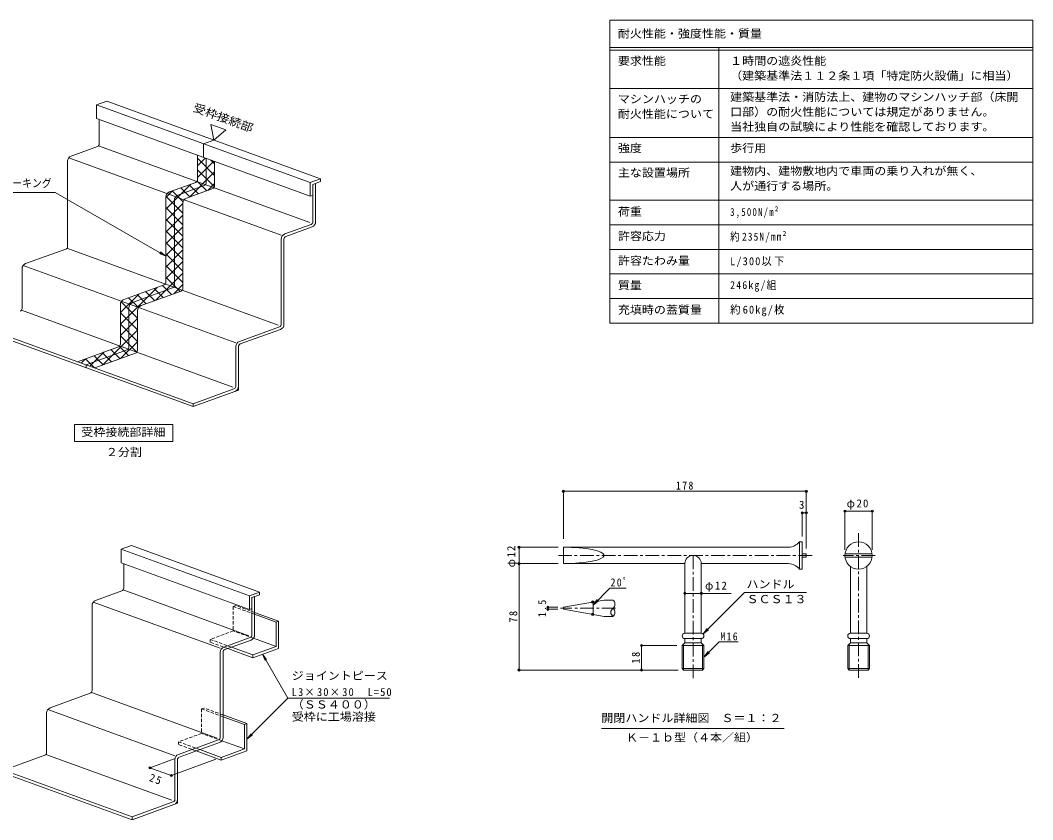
# Model space of a CAD drawing. Units: millimetres on the paper, enlarged 10 times, with parts at other scales. Extents: x -3310 to 3905, y -2751 to 2660.
# Drawn here: x 195 to 3905, y -270 to 2660 of the extents above; entities that cross this region are included whole.
import ezdxf
from ezdxf.enums import TextEntityAlignment as Align

# ---------------------------------------------------------------- set-up
doc = ezdxf.new("R2010")
doc.units = ezdxf.units.MM
doc.header["$LTSCALE"] = 10
doc.header["$PDMODE"] = 32
doc.header["$PDSIZE"] = 8
doc.linetypes.add('CHAIN1', pattern=[8, 5, -1, 1, -1])
doc.linetypes.add('DASHED1', pattern=[1.8, 1.2, -0.6])
for name, color, linetype, lineweight in [('5-1', 2, 'Continuous', 9), ('5-2', 7, 'Continuous', 9), ('5-3', 4, 'Continuous', 9), ('5-5', 7, 'Continuous', 9), ('5-A', 5, 'Continuous', 5), ('5-F', 7, 'Continuous', 9), ('D-5', 7, 'Continuous', 9), ('D-F', 7, 'Continuous', 9), ('F-5_F-5ﾚｲﾔ', 7, 'Continuous', 9), ('F-F_F-Fﾚｲﾔ', 2, 'Continuous', 9)]:
    doc.layers.add(name, color=color, linetype=linetype, lineweight=lineweight)
doc.styles.add('ＭＳ ゴシック', font='')
doc.styles.get('ＭＳ ゴシック').set_extended_font_data('MS Gothic')

msp = doc.modelspace()

# ---------------------------------------------------------------- linework, layer by layer
at = {"layer": '5-1'}
for p, q in [((484.43, 2296.36), (484.43, 2206.2)), ((477.85, 2196.8), (381.7, 2161.81)), ((1256.43, 1918.21), (482.27, 2199.99)), ((372.87, 2155.44), (1151.62, 1872)), ((875.97, 2063.69), (875.97, 2153.85)), ((368.54, 2143.01), (368.54, 1830.68)), ((773.24, 2019.3), (869.39, 2054.3)), ((1267.51, 2058.18), (1277.53, 2061.83)), ((1267.51, 1921.18), (1267.51, 2058.18)), ((1277.53, 1921.17), (1277.53, 2061.83)), ((760.08, 2000.5), (760.08, 1688.18)), ((1164.77, 1876.79), (1260.93, 1911.79)), ((1264.37, 1902.37), (1168.22, 1867.38)), ((1151.62, 1858), (1151.62, 1545.67)), ((1161.64, 1545.65), (1161.64, 1857.98)), ((361.96, 1821.29), (215.06, 1767.82)), ((1140.53, 1542.7), (366.37, 1824.47)), ((201.9, 1749.03), (201.9, 1603.37)), ((984.98, 1478.01), (206.23, 1761.46)), ((606.6, 1625.31), (753.5, 1678.78)), ((199.73, 1597.15), (973.9, 1315.38)), ((593.44, 1606.52), (593.44, 1460.86)), ((45.28, 1539.36), (828.36, 1254.34)), ((45.28, 1528.69), (828.36, 1243.68)), ((998.14, 1482.8), (1145.04, 1536.27)), ((1148.48, 1526.86), (1001.58, 1473.39)), ((586.86, 1451.46), (436.82, 1396.85)), ((984.98, 1464.01), (984.98, 1318.35)), ((995, 1304.33), (995, 1463.99)), ((436.82, 1386.19), (436.82, 1396.85)), ((978.4, 1308.95), (828.36, 1254.34)), ((995, 1304.33), (828.36, 1243.68)), ((828.36, 1243.68), (828.36, 1254.34)), ((574.23, 668.27), (574.23, 578.12)), ((567.65, 568.72), (471.5, 533.72)), ((1033, 404.14), (572.07, 571.9)), ((462.67, 527.36), (928.19, 357.92)), ((1044.08, 544.1), (1054.1, 547.75)), ((1044.08, 407.11), (1044.08, 544.1)), ((1054.1, 407.09), (1054.1, 547.75)), ((458.34, 514.93), (458.34, 202.6)), ((941.35, 362.71), (1037.5, 397.71)), ((1040.94, 388.3), (944.79, 353.3)), ((928.19, 343.92), (928.19, 31.59)), ((938.21, 31.57), (938.21, 343.9)), ((451.76, 193.2), (304.86, 139.74)), ((917.1, 28.62), (456.17, 196.39)), ((291.7, 120.94), (291.7, -24.72)), ((761.55, -36.06), (296.03, 133.37)), ((774.71, -31.27), (921.61, 22.19)), ((925.05, 12.78), (778.15, -40.69)), ((285.12, -34.11), (135.08, -88.72)), ((289.54, -30.93), (750.47, -198.7)), ((761.55, -50.07), (761.55, -202.73)), ((771.57, -209.75), (771.57, -50.08)), ((135.08, -88.72), (604.93, -259.73)), ((135.08, -99.39), (604.93, -270.4)), ((761.55, -202.73), (604.93, -259.73)), ((771.57, -209.75), (604.93, -270.4)), ((604.93, -270.4), (604.93, -259.73))]:
    msp.add_line(p, q, dxfattribs=at)
for centre, radius, start, end in [((474.43, 2206.2), 10, 290, 0), ((388.54, 2143.01), 20, 110, 180), ((865.97, 2063.69), 10, 290, 0), ((780.08, 2000.5), 20, 110, 180), ((1257.51, 1921.18), 10, 290, 0), ((1257.53, 1921.17), 20, 290, 0), ((1171.62, 1858), 20, 110, 180), ((1171.64, 1857.98), 10, 110, 180), ((358.54, 1830.68), 10, 290, 0), ((221.9, 1749.03), 20, 110, 180), ((750.08, 1688.18), 10, 290, 0), ((191.9, 1603.37), 10, 290, 0), ((613.44, 1606.52), 20, 110, 180), ((1141.62, 1545.67), 10, 290, 0), ((1141.64, 1545.65), 20, 290, 0), ((583.44, 1460.86), 10, 290, 0), ((1004.98, 1464.01), 20, 110, 180), ((1005, 1463.99), 10, 110, 180), ((974.98, 1318.35), 10, 290, 0), ((975, 1318.33), 20, 290, 0), ((564.23, 578.12), 10, 290, 0), ((478.34, 514.93), 20, 110, 180), ((1034.08, 407.11), 10, 290, 0), ((1034.1, 407.09), 20, 290, 0), ((948.19, 343.92), 20, 110, 180), ((948.21, 343.9), 10, 110, 180), ((448.34, 202.6), 10, 290, 0), ((311.7, 120.94), 20, 110, 180), ((918.19, 31.59), 10, 290, 0), ((918.21, 31.57), 20, 290, 0), ((281.7, -24.72), 10, 290, 0), ((781.55, -50.07), 20, 110, 180), ((781.57, -50.08), 10, 110, 180), ((751.55, -195.73), 10, 290, 0), ((751.57, -195.74), 20, 290, 0)]:
    msp.add_arc(centre, radius, start, end, dxfattribs=at)
at = {"layer": '5-2'}
for p, q in [((1082.9, 336.28), (1092.46, 313.19)), ((1175.93, 175.15), (1547.61, 175.15)), ((1025.91, 25.14), (1045.75, 40.36))]:
    msp.add_line(p, q, dxfattribs=at)
for points in [[(1175.93, 175.15), (1082.9, 336.28), (1098.12, 316.45)], [(1175.93, 175.15), (1025.91, 25.14), (1041.13, 44.97)]]:
    msp.add_lwpolyline(points, dxfattribs=at)
at = {"layer": '5-3'}
for p, q in [((1258.11, 2064.76), (475.04, 2349.78)), ((1258.11, 2014.76), (475.04, 2299.78)), ((904.16, 2220.95), (866.57, 2207.27)), ((866.57, 2207.27), (866.57, 2157.27)), ((1295.7, 2078.44), (1295.7, 2068.44)), ((1295.7, 2068.44), (1267.51, 2058.18)), ((1034.68, 550.68), (564.84, 721.69)), ((1034.68, 500.68), (564.84, 671.69)), ((1072.27, 564.37), (1072.27, 554.37)), ((1072.27, 554.37), (1044.08, 544.1))]:
    msp.add_line(p, q, dxfattribs=at)
for points in [[(1295.7, 2078.44), (512.62, 2363.46), (475.04, 2349.78), (475.04, 2299.78)], [(1295.7, 2078.44), (1258.11, 2064.76), (1258.11, 2014.76)], [(1258.11, 2014.76), (1267.51, 2018.18), (1267.51, 2058.18)], [(1072.27, 564.37), (602.43, 735.38), (564.84, 721.69), (564.84, 671.69)], [(1072.27, 564.37), (1034.68, 550.68), (1034.68, 500.68)], [(1034.68, 500.68), (1044.08, 504.1), (1044.08, 544.1)]]:
    msp.add_lwpolyline(points, dxfattribs=at)
at = {"layer": '5-5'}
for p, q in [((728.75, 1795.35), (708.92, 1810.57)), ((394.09, 1115.93), (394.09, 1178.07)), ((394.09, 1178.07), (754.09, 1178.07)), ((754.09, 1178.07), (754.09, 1115.93)), ((754.09, 1115.93), (394.09, 1115.93))]:
    msp.add_line(p, q, dxfattribs=at)
msp.add_lwpolyline([(948.39, 2258.06), (894.14, 2277.81), (904.16, 2220.95)], close=True, dxfattribs=at)
msp.add_lwpolyline([(-49.79, 2029.15), (323.81, 2029.15), (728.75, 1795.35), (705.66, 1804.92)], dxfattribs=at)
at = {"layer": '5-A', "color": 7, "lineweight": 9}
for p, q in [((844.65, 2075.09), (844.65, 2165.25)), ((907.29, 2052.29), (907.29, 2142.45)), ((741.91, 2030.7), (838.07, 2065.7)), ((804.56, 2007.9), (900.72, 2042.89)), ((728.75, 2011.9), (728.75, 1699.58)), ((791.4, 1989.1), (791.4, 1676.78)), ((575.27, 1636.71), (722.17, 1690.18)), ((637.92, 1613.91), (784.82, 1667.38)), ((562.11, 1617.92), (562.11, 1472.26)), ((624.76, 1595.12), (624.76, 1449.46)), ((555.53, 1462.86), (405.5, 1408.25)), ((618.18, 1440.06), (468.15, 1385.45))]:
    msp.add_line(p, q, dxfattribs=at)
at = {"layer": '5-A'}
for p, q in [((844.65, 2125.99), (873.44, 2154.77)), ((844.65, 2154.16), (907.29, 2091.51)), ((844.65, 2083.56), (904.54, 2143.45)), ((893.91, 2147.32), (907.29, 2133.94)), ((815.33, 2011.82), (907.29, 2103.78)), ((844.65, 2111.73), (906.89, 2049.48)), ((728.75, 1967.66), (820.33, 2059.24)), ((783.33, 2045.77), (816.76, 2012.34)), ((814.43, 2057.09), (847.87, 2023.66)), ((843.5, 2070.45), (878.97, 2034.98)), ((882.04, 2036.1), (907.29, 2061.35)), ((728.75, 2010.09), (753.62, 2034.96)), ((729.03, 2015.22), (791.4, 1952.85)), ((752.22, 2034.45), (792.15, 1994.52)), ((728.75, 1925.24), (791.4, 1987.88)), ((728.75, 1973.07), (791.4, 1910.42)), ((728.75, 1882.81), (791.4, 1945.46)), ((728.75, 1930.64), (791.4, 1867.99)), ((728.75, 1840.38), (791.4, 1903.03)), ((728.75, 1888.21), (791.4, 1825.57)), ((728.75, 1797.96), (791.4, 1860.6)), ((728.75, 1845.79), (791.4, 1783.14)), ((728.75, 1755.53), (791.4, 1818.18)), ((728.75, 1803.36), (791.4, 1740.71)), ((728.75, 1713.11), (791.4, 1775.75)), ((728.75, 1760.93), (791.4, 1698.29)), ((691.48, 1633.41), (791.4, 1733.32)), ((728.75, 1718.51), (781.2, 1666.06)), ((562.11, 1546.47), (696.47, 1680.83)), ((685.56, 1676.85), (718.99, 1643.42)), ((716.66, 1688.17), (750.09, 1654.74)), ((758.19, 1657.68), (791.4, 1690.9)), ((562.11, 1588.89), (629.77, 1656.55)), ((592.24, 1642.89), (628.44, 1606.68)), ((623.35, 1654.21), (656.78, 1620.78)), ((654.45, 1665.53), (687.88, 1632.1)), ((564.79, 1627.91), (624.76, 1567.94)), ((562.11, 1588.16), (624.76, 1525.52)), ((562.11, 1504.04), (624.76, 1566.69)), ((496.14, 1395.64), (624.76, 1524.26)), ((562.11, 1545.74), (624.76, 1483.09)), ((562.11, 1503.31), (622.41, 1443.01)), ((527.8, 1452.77), (561.24, 1419.33)), ((558.46, 1464.53), (592.34, 1430.66)), ((562.85, 1419.92), (624.76, 1481.83)), ((418.99, 1403.34), (434.43, 1418.78)), ((434.49, 1418.8), (467.66, 1385.63)), ((450.1, 1392.02), (501.14, 1443.06)), ((465.59, 1430.13), (499.03, 1396.69)), ((496.7, 1441.45), (530.13, 1408.01)), ((1141.81, 457.73), (1054.1, 489.65)), ((1132.41, 454.31), (1054.1, 482.81)), ((1141.81, 457.73), (1132.41, 454.31)), ((1132.41, 454.31), (1132.41, 364.58)), ((1132.41, 364.58), (1049.77, 394.66)), ((1047.84, 323.52), (955.41, 357.16)), ((1047.84, 333.8), (969.53, 362.3)), ((1132.41, 364.58), (1047.84, 333.8)), ((1047.84, 323.52), (1047.84, 333.8)), ((1025.91, 82.21), (938.21, 114.13)), ((1016.52, 78.79), (938.21, 107.29)), ((1025.91, 82.21), (1016.52, 78.79)), ((1016.52, 78.79), (1016.52, -10.93)), ((1016.52, -10.93), (933.88, 19.15)), ((931.94, -51.99), (839.52, -18.35)), ((931.94, -41.71), (853.64, -13.21)), ((1016.52, -10.93), (931.94, -41.71)), ((931.94, -51.99), (931.94, -41.71))]:
    msp.add_line(p, q, dxfattribs=at)
at = {"layer": '5-A', "linetype": 'DASHED1'}
for p, q in [((985.19, 514.73), (975.8, 511.31)), ((1054.1, 482.81), (975.8, 511.31)), ((975.8, 511.31), (975.8, 421.59)), ((1054.1, 489.65), (985.19, 514.73)), ((891.22, 380.53), (891.22, 390.81)), ((969.53, 362.3), (891.22, 390.81)), ((955.41, 357.16), (891.22, 380.53)), ((869.3, 139.21), (859.9, 135.79)), ((938.21, 107.29), (859.9, 135.79)), ((859.9, 135.79), (859.9, 46.07)), ((938.21, 114.13), (869.3, 139.21)), ((775.33, 5.01), (775.33, 15.29)), ((853.64, -13.21), (775.33, 15.29)), ((839.52, -18.35), (775.33, 5.01))]:
    msp.add_line(p, q, dxfattribs=at)
at = {"layer": '5-A'}
for points in [[(1141.81, 457.73), (1141.81, 357.73), (1047.84, 323.52)], [(1025.91, 82.21), (1025.91, -17.79), (931.94, -51.99)]]:
    msp.add_lwpolyline(points, dxfattribs=at)
at = {"layer": '5-A', "linetype": 'DASHED1'}
for points in [[(1049.77, 394.66), (975.8, 421.59), (891.22, 390.81)], [(933.88, 19.15), (859.9, 46.07), (775.33, 15.29)]]:
    msp.add_lwpolyline(points, dxfattribs=at)
at = {"layer": '5-A', "color": 7, "lineweight": 9}
for centre, radius, start, end in [((834.65, 2075.09), 10, 290, 0), ((897.29, 2052.29), 10, 290, 0), ((748.75, 2011.9), 20, 110, 180), ((811.4, 1989.1), 20, 110, 180), ((718.75, 1699.58), 10, 290, 0), ((781.4, 1676.78), 10, 290, 0), ((582.11, 1617.92), 20, 110, 180), ((644.76, 1595.12), 20, 110, 180), ((552.11, 1472.26), 10, 290, 0), ((614.76, 1449.46), 10, 290, 0)]:
    msp.add_arc(centre, radius, start, end, dxfattribs=at)
at = {"layer": '5-F'}
for p, q in [((759.54, -47.46), (667.37, -81.01)), ((912.27, -48.88), (745.68, -109.51)), ((748.81, -108.37), (670.5, -79.87))]:
    msp.add_line(p, q, dxfattribs=at)
for p in [(670.5, -79.87), (748.81, -108.37)]:
    msp.add_point(p, dxfattribs=at)
at = {"layer": 'D-5', "color": 3, "linetype": 'CHAIN1'}
for p, q in [((3266.92, 779.45), (3266.92, 242.3)), ((3096.36, 698.37), (2167.9, 698.37)), ((2660.4, 698.37), (2660.4, 242.3)), ((3327.69, 698.37), (3209.94, 698.37)), ((2376.74, 504.83), (2174.32, 504.83))]:
    msp.add_line(p, q, dxfattribs=at)
at = {"layer": 'D-5', "color": 3}
for p, q in [((3050.4, 748.37), (3050.4, 648.37)), ((3060.4, 748.37), (3050.4, 748.37)), ((3060.4, 748.37), (3060.4, 648.37)), ((2185.4, 728.37), (2185.4, 668.37)), ((3010.4, 728.37), (2185.4, 728.37)), ((2185.4, 668.37), (2630.4, 668.37)), ((2630.4, 668.37), (2630.4, 413.37)), ((2690.4, 668.37), (3010.4, 668.37)), ((2690.4, 668.37), (2690.4, 413.37)), ((3075.4, 704.12), (3060.4, 704.12)), ((3075.4, 692.62), (3060.4, 692.62)), ((3075.4, 704.12), (3075.4, 692.62)), ((3217.26, 704.12), (3316.59, 704.12)), ((3217.26, 692.62), (3316.59, 692.62)), ((3060.4, 648.37), (3050.4, 648.37)), ((3236.92, 658.37), (3236.92, 413.37)), ((3296.92, 658.37), (3296.92, 413.37)), ((2366.74, 534.83), (2334.27, 534.83)), ((2185.4, 508.58), (2185.4, 501.08)), ((2334.27, 474.83), (2366.74, 474.83)), ((2630.4, 413.37), (2690.4, 413.37)), ((3236.92, 413.37), (3296.92, 413.37)), ((2620.4, 368.37), (2630.4, 378.37)), ((2625.4, 278.37), (2625.4, 373.37)), ((2630.4, 393.37), (2630.4, 378.37)), ((2630.4, 378.37), (2690.4, 378.37)), ((2700.4, 368.37), (2690.4, 378.37)), ((2695.4, 373.37), (2695.4, 278.37)), ((3226.92, 368.37), (3236.92, 378.37)), ((3231.93, 278.37), (3231.93, 373.37)), ((3236.92, 393.37), (3296.92, 393.37)), ((3236.92, 393.37), (3236.92, 378.37)), ((3236.92, 378.37), (3296.92, 378.37)), ((3296.92, 393.37), (3296.92, 378.37)), ((3306.92, 368.37), (3296.92, 378.37)), ((3301.92, 373.37), (3301.92, 278.37)), ((2620.4, 368.37), (2700.4, 368.37)), ((2620.4, 368.37), (2620.4, 283.64)), ((2700.4, 368.37), (2700.4, 283.64)), ((3226.92, 368.37), (3226.92, 283.64)), ((2620.4, 283.64), (2700.4, 283.64)), ((2620.4, 283.64), (2625.4, 278.37)), ((2695.4, 278.37), (2625.4, 278.37)), ((2695.4, 278.37), (2700.4, 283.64)), ((3226.92, 283.64), (3306.92, 283.64)), ((3226.92, 283.64), (3231.93, 278.37)), ((3301.92, 278.37), (3231.93, 278.37)), ((3301.92, 278.37), (3306.92, 283.64))]:
    msp.add_line(p, q, dxfattribs=at)
at = {"layer": 'D-5'}
for p, q in [((2690.4, 559.23), (2800.48, 559.23)), ((2849.34, 562.79), (3076.22, 562.79)), ((2697.23, 410.67), (2717.06, 425.89)), ((2755.53, 381.13), (2825.24, 381.13)), ((2700.4, 326), (2720.23, 341.22)), ((2324.52, 63.85), (2994.52, 63.85))]:
    msp.add_line(p, q, dxfattribs=at)
for points in [[(2849.34, 562.79), (2697.23, 410.67), (2712.45, 430.51)], [(2755.53, 381.13), (2700.4, 326), (2715.62, 345.84)]]:
    msp.add_lwpolyline(points, dxfattribs=at)
at = {"layer": 'D-5', "color": 3}
for points in [[(2630.4, 393.37), (2690.4, 393.37), (2690.4, 378.37)], [(3226.92, 368.37), (3306.92, 368.37), (3306.92, 283.64)]]:
    msp.add_lwpolyline(points, dxfattribs=at)
msp.add_circle((3266.92, 698.37), 50, dxfattribs=at)
for centre, radius, start, end in [((3008.58, 782.01), 53.67, 271.94333, 321.18758), ((2660.4, 668.37), 30, 0, 180), ((3008.58, 614.73), 53.67, 38.81242, 88.06058), ((2355.49, 519.83), 18.75, 306.87005, 53.12995), ((2377.99, 489.83), 18.75, 126.87005, 233.12995), ((2355.49, 489.83), 18.75, 306.87005, 53.12995), ((2630.4, 403.37), 10, 90, 270), ((2690.4, 403.37), 10, 270, 90), ((3236.92, 403.37), 10, 90, 270), ((3296.92, 403.37), 10, 270, 90)]:
    msp.add_arc(centre, radius, start, end, dxfattribs=at)
msp.add_ellipse((2185.4, 698.37), major_axis=(148.87, 0), ratio=0.201518, start_param=4.712389, end_param=7.8539816, dxfattribs=at)
at = {"layer": 'D-F'}
for p, q in [((2185.4, 936.48), (2185.4, 759.13)), ((2185.4, 933.48), (3075.4, 933.48)), ((3075.4, 936.48), (3075.4, 724.12)), ((3060.4, 857.58), (3060.4, 768.37)), ((3075.4, 854.58), (3060.4, 854.58)), ((3216.92, 863.58), (3216.92, 718.37)), ((3216.92, 860.58), (3316.92, 860.58)), ((3316.92, 863.58), (3316.92, 718.37)), ((2019.69, 728.37), (2165.77, 728.37)), ((2022.69, 728.37), (2022.69, 278.37)), ((2019.69, 668.37), (2165.77, 668.37)), ((2355.94, 578.49), (2415.29, 578.49)), ((2630.4, 559.23), (2690.4, 559.23)), ((2294.06, 516.61), (2313.89, 531.83)), ((2125.42, 508.58), (2165.4, 508.58)), ((2125.42, 501.08), (2165.4, 501.08)), ((2128.42, 501.08), (2128.42, 508.58)), ((2468.59, 368.37), (2600.4, 368.37)), ((2471.59, 278.37), (2471.59, 368.37)), ((2019.69, 278.37), (2605.4, 278.37))]:
    msp.add_line(p, q, dxfattribs=at)
at = {"layer": 'D-F', "color": 3}
for p, q in [((2185.4, 508.58), (2334.27, 534.83)), ((2185.4, 501.08), (2334.27, 474.83))]:
    msp.add_line(p, q, dxfattribs=at)
at = {"layer": 'D-F'}
msp.add_lwpolyline([(2355.94, 578.49), (2294.06, 516.61), (2309.28, 536.44)], dxfattribs=at)
msp.add_arc((2164.13, 504.83), 130.46, 350, 10, dxfattribs=at)
for p in [(2185.4, 933.48), (3075.4, 933.48), (3060.4, 854.58), (3075.4, 854.58), (3216.92, 860.58), (3316.92, 860.58), (2022.69, 728.37), (2022.69, 668.37), (2630.4, 559.23), (2690.4, 559.23), (2292.61, 527.48), (2128.42, 508.58), (2128.42, 501.08), (2292.61, 482.17), (2471.59, 368.37), (2022.69, 278.37), (2471.59, 278.37)]:
    msp.add_point(p, dxfattribs=at)
at = {"layer": 'F-5_F-5ﾚｲﾔ'}
for p, q in [((3905, 2660), (3905, 1550)), ((2355, 2230), (3905, 2230)), ((2355, 2140), (3905, 2140))]:
    msp.add_line(p, q, dxfattribs=at)
at = {"layer": 'F-F_F-Fﾚｲﾔ', "color": 7}
for p, q in [((2355, 2660), (3905, 2660)), ((2355, 2660), (2355, 1550)), ((2355, 2560), (3905, 2560)), ((2755, 2560), (2755, 1550)), ((2355, 2550), (3905, 2550)), ((2355, 2410), (3905, 2410)), ((2355, 2230), (3905, 2230)), ((2355, 2140), (3905, 2140)), ((2355, 2000), (3905, 2000)), ((2355, 1910), (3905, 1910)), ((3905, 1820), (2355, 1820)), ((3905, 1730), (2355, 1730)), ((3905, 1640), (2355, 1640)), ((3905, 1550), (2355, 1550))]:
    msp.add_line(p, q, dxfattribs=at)

# ---------------------------------------------------------------- texts
at = {"layer": '5-2', "color": 2, "style": 'ＭＳ ゴシック', "width": 1.1}
for s, p in [('ジョイントピース', (1190.11, 233.92)), ('（ＳＳ４００）', (1190.11, 128.44)), ('受枠に工場溶接', (1190.11, 83.49))]:
    msp.add_text(s, height=29.33, dxfattribs=at).set_placement(p, align=Align.BOTTOM_LEFT)
at = {"layer": '5-2', "color": 2, "insert": (1190.11, 182.58), "char_height": 29.33, "attachment_point": 7, "style": 'ＭＳ ゴシック'}
msp.add_mtext('\\T1.22;\\W0.95;L3×30×30\u3000L=50', dxfattribs=at)
at = {"layer": '5-5', "color": 2, "style": 'ＭＳ ゴシック'}
for s, width, p in [('接続部内側コーキング', 0.9, (-49.79, 2039.39)), ('受枠接続部詳細', 1.1, (419.09, 1127)), ('２分割', 1.1, (509.09, 1053.47))]:
    msp.add_text(s, height=29.33, dxfattribs=dict(at, width=width)).set_placement(p, align=Align.BOTTOM_LEFT)
at = {"layer": '5-F', "color": 2, "style": 'ＭＳ ゴシック', "width": 1.15}
msp.add_text('受枠接続部', height=29.33, rotation=340, dxfattribs=at).set_placement((823, 2319.56), align=Align.BOTTOM_LEFT)
at = {"layer": '5-F', "color": 2, "insert": (665.35, -128.03), "char_height": 29.33, "attachment_point": 7, "rotation": 340, "style": 'ＭＳ ゴシック'}
msp.add_mtext('\\T1.27;\\W0.95;25', dxfattribs=at)
at = {"layer": 'D-5', "color": 2, "style": 'ＭＳ ゴシック', "width": 1.1}
for s, p in [('ハンドル', (2856.22, 569.11)), ('ＳＣＳ１３', (2856.22, 514.58)), ('開閉ハンドル詳細図\u3000Ｓ＝１：２', (2324.52, 78.85)), ('Ｋ－１ｂ型（４本／組）', (2414.52, 7.63))]:
    msp.add_text(s, height=29.33, dxfattribs=at).set_placement(p, align=Align.BOTTOM_LEFT)
at = {"layer": 'D-5', "color": 2, "insert": (2760.24, 386.6), "char_height": 29.33, "attachment_point": 7, "style": 'ＭＳ ゴシック'}
msp.add_mtext('\\T1.27;\\W0.9;M16', dxfattribs=at)
at = {"layer": 'D-F', "color": 2, "style": 'ＭＳ ゴシック'}
msp.add_text('3', height=29.33, dxfattribs=at).set_placement((3048.55, 860.58), align=Align.BOTTOM_LEFT)
at = {"layer": 'D-F', "color": 2, "char_height": 29.33, "attachment_point": 7, "style": 'ＭＳ ゴシック'}
for s, insert in [('\\T1.27;\\W0.9;178', (2597.9, 939.48)), ('\\T1.19;φ20', (3223.17, 866.58)), ('\\T1.27;\\W0.9;20ﾟ', (2358.04, 584.51)), ('\\T1.19;φ12', (2704.33, 565.23))]:
    msp.add_mtext(s, dxfattribs=dict(at, insert=insert))
at = {"layer": 'D-F', "color": 2, "char_height": 29.33, "attachment_point": 7, "rotation": 90, "style": 'ＭＳ ゴシック'}
for s, insert in [('\\T1.19;φ12', (2016.69, 654.62)), ('\\T1.27;\\W0.9;1.5', (2122.42, 472.33)), ('\\T1.27;\\W0.95;78', (2016.69, 452.12)), ('\\T1.27;\\W0.95;18', (2465.59, 302.12))]:
    msp.add_mtext(s, dxfattribs=dict(at, insert=insert))
at = {"layer": 'F-F_F-Fﾚｲﾔ', "style": 'ＭＳ ゴシック', "width": 1.1}
for s, p in [('耐火性能・強度性能・質量', (2385, 2587.43)), ('要求性能', (2385, 2487.5)), ('１時間の遮炎性能', (2796.33, 2487.5)), ('（建築基準法１１２条１項「特定防火設備」に相当）', (2796.33, 2433.02)), ('マシンハッチの', (2385, 2347.5)), ('建築基準法・消防法上、建物のマシンハッチ部（床開', (2796.33, 2355.04)), ('口部）の耐火性能については規定がありません。', (2796.33, 2300.55)), ('耐火性能について', (2385, 2293.02)), ('当社独自の試験により性能を確認しております。', (2796.33, 2246.07)), ('強度', (2385, 2167.5)), ('歩行用', (2796.33, 2167.5)), ('主な設置場所', (2385, 2077.5)), ('建物内、建物敷地内で車両の乗り入れが無く、', (2796.33, 2083.93)), ('人が通行する場所。', (2796.33, 2028.99)), ('荷重', (2385, 1935)), ('許容応力', (2385, 1845)), ('許容たわみ量', (2385, 1755)), ('質量', (2385, 1665)), ('充填時の蓋質量', (2385, 1575))]:
    msp.add_text(s, height=29.33, dxfattribs=at).set_placement(p, align=Align.BOTTOM_LEFT)
at = {"layer": 'F-F_F-Fﾚｲﾔ', "char_height": 29.33, "attachment_point": 7, "style": 'ＭＳ ゴシック'}
for s, insert in [('\\T1.28;\\W0.8;3,500N/m²', (2796.33, 1935)), ('\\T1.25;\\W0.85;約235N/mm²', (2796.33, 1845)), ('\\T1.21;\\W0.95;L/300以下', (2796.33, 1755)), ('\\T1.24;\\W0.9;246kg/組', (2796.33, 1665)), ('\\T1.21;\\W0.95;約60kg/枚', (2796.33, 1575))]:
    msp.add_mtext(s, dxfattribs=dict(at, insert=insert))

doc.saveas('drawing.dxf')
